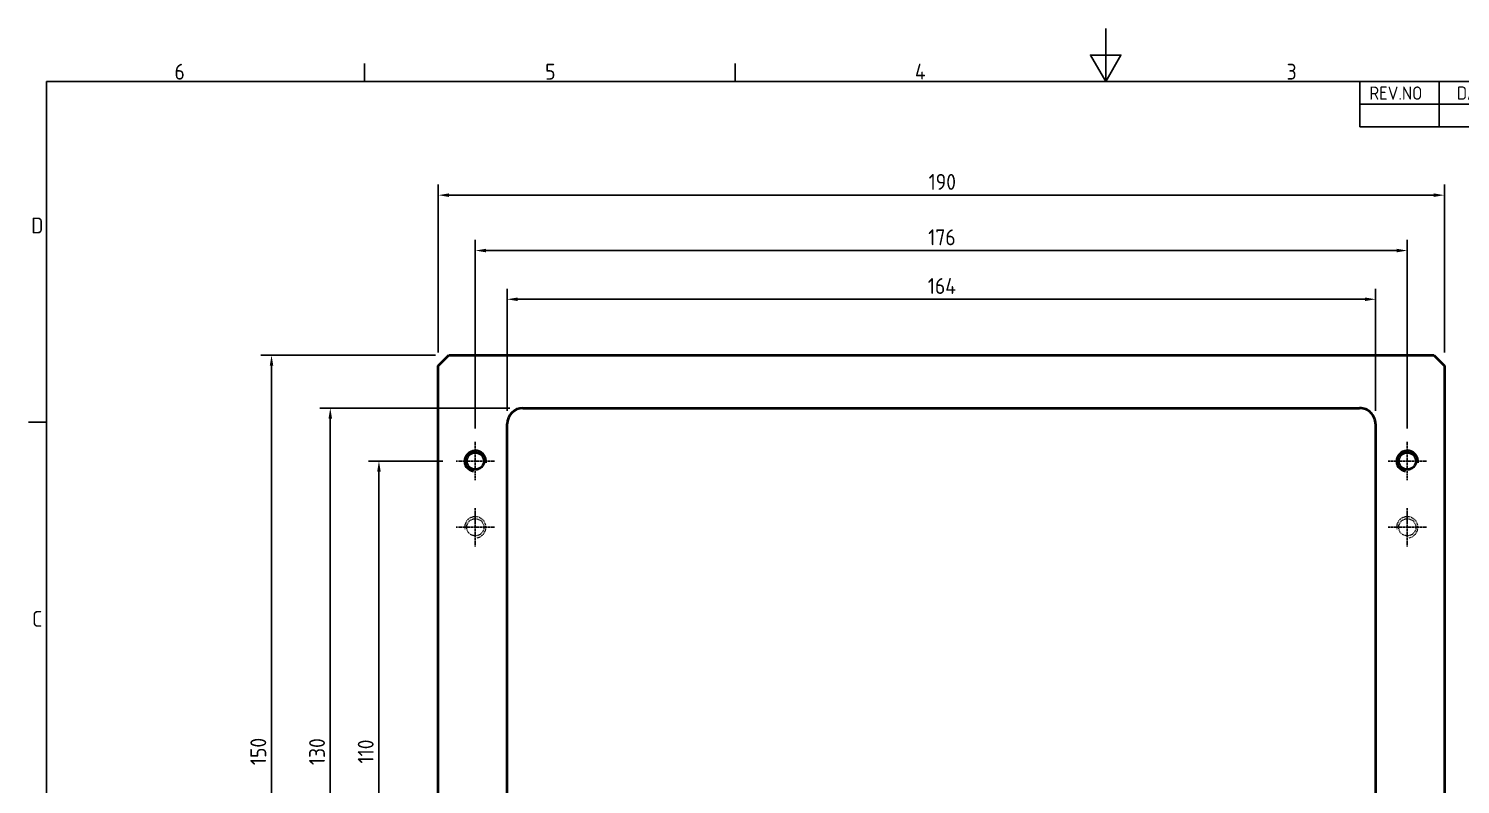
# Model space of a CAD drawing. Header units: millimetres. Extents: x 0 to 420, y 0 to 297.
# Drawn here: x 6.6 to 277, y 154.4 to 297 of the extents above; entities that cross this region are included whole.
import ezdxf

# ---------------------------------------------------------------- set-up
doc = ezdxf.new("R2010")
doc.units = ezdxf.units.MM
doc.linetypes.add('CHAIN', pattern=[0.7087, 0.4724, -0.0591, 0.1181, -0.0591])
doc.linetypes.add('DASHED', pattern=[0.2067, 0.1654, -0.0413])
doc.layers.get('0').update_dxf_attribs({"color": 3, "lineweight": 25, "true_color": 0x00ff00})
for name, color, linetype, lineweight, true_color in [('가려진 것(ISO)', 2, 'DASHED', 18, 0xffff00), ('가시적인 것(ISO)', 3, 'Continuous', 40, 0x00ff00), ('가시적인 좁은 것(ISO)', 3, 'Continuous', 35, 0x00ff00), ('기호(ISO)', 5, 'Continuous', 25, 0x0000ff), ('중심 표식(ISO)', 1, 'Continuous', 25, 0xff0000), ('치수(ISO)', 2, 'Continuous', 25, 0xffff00)]:
    doc.layers.add(name, color=color, linetype=linetype, lineweight=lineweight, true_color=true_color)
doc.layers.add('경계(ISO)', color=7, linetype='Continuous', lineweight=25)
doc.styles.add('ISO ProportionalPSTEK', font='isocp.shx')
doc.styles.add('문자 텍스트_PSTEK_POSCO', font='isocp.shx')
doc.styles.add('치수 텍스트_PSTEK_POSCO', font='isocp.shx')
doc.dimstyles.new('치수_PSTEK_POSCO', dxfattribs={"dimtxt": 3, "dimasz": 2, "dimexe": 2, "dimexo": 2.5, "dimgap": 1, "dimtad": 1, "dimrnd": 1e-08, "dimdsep": 46, "dimtxsty": '치수 텍스트_PSTEK_POSCO', "dimcen": 0.09, "dimdle": 10, "dimclrd": 7, "dimclre": 7, "dimclrt": 2, "dimadec": 1, "dimazin": 2, "dimtfac": 1, "dimtmove": 0, "dimatfit": 3, "dimfxl": 1, "dimtolj": 1, "dimlwd": -1, "dimlwe": -1, "dimarcsym": 0})

# ---------------------------------------------------------------- blocks, each defined once
blk = doc.blocks.new('경계 Default Border')
at = {"layer": '경계(ISO)'}
for p, q in [((70, 287.0000076293945), (70, 290.4000091552734)), ((140, 287.0000076293945), (140, 290.4000091552734)), ((10, 222.7499961853027), (6.599999666213989, 222.7499961853027))]:
    blk.add_line(p, q, dxfattribs=at)
at = {"layer": '경계(ISO)', "flags": 128}
for points in [[(210, 297.0000076293945), (210, 287.0000076293945), (207.1132469177246, 292.0000076293945), (212.8867530822754, 292.0000076293945), (210, 287.0000076293945)], [(10, 10), (10, 287.0000076293945), (410, 287.0000076293945), (410, 10), (10, 10)]]:
    blk.add_lwpolyline(points, dxfattribs=at)
at = {"layer": '경계(ISO)', "color": 2, "true_color": 0xffff00, "char_height": 3.00000011920929, "attachment_point": 7, "style": '문자 텍스트_PSTEK_POSCO'}
for s, insert in [('6', (34.14453946055966, 287.3713945155963)), ('5', (104.1445394605597, 287.3713945155963)), ('4', (173.9734701308116, 287.4)), ('3', (244.1685395229535, 287.3713945155963)), ('D', (7.078270083685684, 258.3463944559917)), ('C', (7.244539400955009, 184.0963944559917))]:
    blk.add_mtext(s, dxfattribs=dict(at, insert=insert))
blk = doc.blocks.new('리비전 내역')
at = {"layer": '기호(ISO)'}
for p, q in [((258, 287.0000076293945), (410, 287.0000076293945)), ((258, 287.0000076293945), (258, 282.7200076293945)), ((273, 287.0000076293945), (273, 282.7200076293945)), ((288, 287.0000076293945), (288, 282.7200076293945)), ((365, 287.0000076293945), (365, 282.7200076293945)), ((380, 287.0000076293945), (380, 282.7200076293945)), ((395, 287.0000076293945), (395, 282.7200076293945)), ((410, 287.0000076293945), (410, 282.7200076293945)), ((258, 282.7200076293945), (410, 282.7200076293945)), ((258, 282.7200076293945), (258, 278.4400076293945)), ((273, 282.7200076293945), (273, 278.4400076293945)), ((288, 282.7200076293945), (288, 278.4400076293945)), ((365, 282.7200076293945), (365, 278.4400076293945)), ((380, 282.7200076293945), (380, 278.4400076293945)), ((395, 282.7200076293945), (395, 278.4400076293945)), ((410, 282.7200076293945), (410, 278.4400076293945)), ((258, 278.4400076293945), (410, 278.4400076293945))]:
    blk.add_line(p, q, dxfattribs=at)
at = {"layer": '기호(ISO)', "color": 2, "true_color": 0xffff00, "char_height": 2.5, "attachment_point": 7, "style": 'ISO ProportionalPSTEK'}
for s, insert in [('REV.NO', (259.7871163682308, 283.5831900503393)), ('DATE', (276.3142317728366, 283.5831900503393)), ('DESCRIPTION OF REVISION', (305.5070204333629, 283.5831900503393)), ('DRA.BY', (366.4757339553204, 283.5831900503393)), ('CH.BY', (382.8642915086117, 283.5831900503393)), ('APP.BY', (396.4777339604404, 283.5831900503393))]:
    blk.add_mtext(s, dxfattribs=dict(at, insert=insert))
blk = doc.blocks.new('*D22')
at = {"layer": 'Defpoints', "color": 0, "transparency": 16777216}
for p in [(87.33441092677643, 215.3856423572032), (72.75648787705482, 105.3856423572032), (87.33441092677643, 105.3856423572032)]:
    blk.add_point(p, dxfattribs=at)
at = {"layer": '치수(ISO)', "color": 7, "transparency": 16777216}
for p, q in [((84.83441092677643, 215.3856423572032), (70.75648787705484, 215.3856423572032)), ((72.75648787705484, 213.3856423572032), (72.75648787705482, 107.3856423572032)), ((84.83441092677643, 105.3856423572032), (70.75648787705482, 105.3856423572032))]:
    blk.add_line(p, q, dxfattribs=at)
for points in [[(72.42315454372151, 213.3856423572032), (73.08982121038817, 213.3856423572032), (72.75648787705484, 215.3856423572032)], [(72.4231545437215, 107.3856423572032), (73.08982121038815, 107.3856423572032), (72.75648787705482, 105.3856423572032)]]:
    blk.add_solid(points, dxfattribs=at)
at = {"layer": '치수(ISO)', "color": 2, "transparency": 16777216, "insert": (70.25648787705481, 158.284461254841), "char_height": 3, "attachment_point": 4, "rotation": 90, "style": '치수 텍스트_PSTEK_POSCO'}
blk.add_mtext('\\A1;110', dxfattribs=at)
blk = doc.blocks.new('*D23')
at = {"layer": 'Defpoints', "color": 0, "transparency": 16777216}
for p in [(99.95541092677644, 225.3856423572032), (63.5638797019697, 95.38564235720325), (99.95541092677644, 95.38564235720324)]:
    blk.add_point(p, dxfattribs=at)
at = {"layer": '치수(ISO)', "color": 7, "transparency": 16777216}
for p, q in [((97.45541092677644, 225.3856423572032), (61.56387970196973, 225.3856423572032)), ((63.56387970196973, 223.3856423572032), (63.5638797019697, 97.38564235720325)), ((97.45541092677644, 95.38564235720324), (61.5638797019697, 95.38564235720325))]:
    blk.add_line(p, q, dxfattribs=at)
for points in [[(63.23054636863639, 223.3856423572032), (63.89721303530306, 223.3856423572032), (63.56387970196973, 225.3856423572032)], [(63.23054636863636, 97.38564235720325), (63.89721303530303, 97.38564235720325), (63.5638797019697, 95.38564235720325)]]:
    blk.add_solid(points, dxfattribs=at)
at = {"layer": '치수(ISO)', "color": 2, "transparency": 16777216, "insert": (61.06387970196968, 157.984461254841), "char_height": 3, "attachment_point": 4, "rotation": 90, "style": '치수 텍스트_PSTEK_POSCO'}
blk.add_mtext('\\A1;130', dxfattribs=at)
blk = doc.blocks.new('*D24')
at = {"layer": 'Defpoints', "color": 0, "transparency": 16777216}
for p in [(52.46935259410845, 235.3856423572032), (85.95541092677644, 235.3856423572032), (85.95541092677635, 85.38564235720321)]:
    blk.add_point(p, dxfattribs=at)
at = {"layer": '치수(ISO)', "color": 7, "transparency": 16777216}
for p, q in [((83.45541092677644, 235.3856423572032), (50.46935259410845, 235.3856423572032)), ((52.46935259410842, 87.38564235720321), (52.46935259410845, 233.3856423572032)), ((83.45541092677635, 85.38564235720321), (50.46935259410842, 85.38564235720321))]:
    blk.add_line(p, q, dxfattribs=at)
for points in [[(52.13601926077511, 233.3856423572032), (52.80268592744179, 233.3856423572032), (52.46935259410845, 235.3856423572032)], [(52.13601926077509, 87.38564235720321), (52.80268592744176, 87.38564235720321), (52.46935259410842, 85.38564235720321)]]:
    blk.add_solid(points, dxfattribs=at)
at = {"layer": '치수(ISO)', "color": 2, "transparency": 16777216, "insert": (49.96935259410841, 157.984461254841), "char_height": 3, "attachment_point": 4, "rotation": 90, "style": '치수 텍스트_PSTEK_POSCO'}
blk.add_mtext('\\A1;150', dxfattribs=at)
blk = doc.blocks.new('*D25')
at = {"layer": 'Defpoints', "color": 0, "transparency": 16777216}
for p in [(260.9554109267764, 245.9176289491306), (96.95541092677644, 222.3856423572032), (260.9554109267764, 222.3856423572033)]:
    blk.add_point(p, dxfattribs=at)
at = {"layer": '치수(ISO)', "color": 7, "transparency": 16777216}
for p, q in [((96.95541092677644, 224.8856423572032), (96.95541092677644, 247.9176289491306)), ((260.9554109267764, 224.8856423572033), (260.9554109267764, 247.9176289491306)), ((98.95541092677644, 245.9176289491306), (258.9554109267764, 245.9176289491306))]:
    blk.add_line(p, q, dxfattribs=at)
for points in [[(98.95541092677644, 246.2509622824639), (98.95541092677644, 245.5842956157972), (96.95541092677644, 245.9176289491306)], [(258.9554109267764, 246.2509622824639), (258.9554109267764, 245.5842956157972), (260.9554109267764, 245.9176289491306)]]:
    blk.add_solid(points, dxfattribs=at)
at = {"layer": '치수(ISO)', "color": 2, "transparency": 16777216, "insert": (176.4054109267765, 248.4176289491306), "char_height": 3, "attachment_point": 4, "style": '치수 텍스트_PSTEK_POSCO'}
blk.add_mtext('\\A1;164', dxfattribs=at)
blk = doc.blocks.new('*D26')
at = {"layer": 'Defpoints', "color": 0, "transparency": 16777216}
for p in [(266.9554109267764, 255.1102365722265), (90.95541092677642, 219.0066423572032), (266.9554109267764, 219.0066423572033)]:
    blk.add_point(p, dxfattribs=at)
at = {"layer": '치수(ISO)', "color": 7, "transparency": 16777216}
for p, q in [((90.95541092677642, 221.5066423572032), (90.95541092677642, 257.1102365722265)), ((266.9554109267764, 221.5066423572033), (266.9554109267764, 257.1102365722265)), ((92.95541092677642, 255.1102365722265), (264.9554109267764, 255.1102365722265))]:
    blk.add_line(p, q, dxfattribs=at)
for points in [[(92.95541092677642, 255.4435699055598), (92.95541092677642, 254.7769032388931), (90.95541092677642, 255.1102365722265)], [(264.9554109267764, 255.4435699055598), (264.9554109267764, 254.7769032388931), (266.9554109267764, 255.1102365722265)]]:
    blk.add_solid(points, dxfattribs=at)
at = {"layer": '치수(ISO)', "color": 2, "transparency": 16777216, "insert": (176.4810014779575, 257.6102365722265), "char_height": 3, "attachment_point": 4, "style": '치수 텍스트_PSTEK_POSCO'}
blk.add_mtext('\\A1;176', dxfattribs=at)
blk = doc.blocks.new('*D27')
at = {"layer": 'Defpoints', "color": 0, "transparency": 16777216}
for p in [(273.9554109267764, 265.5707900743701), (83.95541092677645, 233.3856423572032), (273.9554109267764, 233.3856423572032)]:
    blk.add_point(p, dxfattribs=at)
at = {"layer": '치수(ISO)', "color": 7, "transparency": 16777216}
for p, q in [((83.95541092677645, 235.8856423572032), (83.95541092677645, 267.5707900743701)), ((85.95541092677645, 265.5707900743701), (271.9554109267764, 265.5707900743701)), ((273.9554109267764, 235.8856423572032), (273.9554109267764, 267.5707900743701))]:
    blk.add_line(p, q, dxfattribs=at)
for points in [[(85.95541092677645, 265.9041234077034), (85.95541092677645, 265.2374567410368), (83.95541092677645, 265.5707900743701)], [(271.9554109267764, 265.9041234077034), (271.9554109267764, 265.2374567410368), (273.9554109267764, 265.5707900743701)]]:
    blk.add_solid(points, dxfattribs=at)
at = {"layer": '치수(ISO)', "color": 2, "transparency": 16777216, "insert": (176.5489883286729, 268.0707900743701), "char_height": 3, "attachment_point": 4, "style": '치수 텍스트_PSTEK_POSCO'}
blk.add_mtext('\\A1;190', dxfattribs=at)

msp = doc.modelspace()

# ---------------------------------------------------------------- linework, layer by layer
at = {"layer": '가려진 것(ISO)'}
for centre in [(90.95541092677642, 202.8856423572033), (266.9554109267764, 202.8856423572033)]:
    msp.add_circle(centre, 1.621, dxfattribs=at)
for centre, radius, start in [((90.95541092677642, 202.8856423572033), 2.000000000000009, 280.0000000000496), ((266.9554109267764, 202.8856423572033), 2.000000000000008, 280.0000000000511)]:
    msp.add_arc(centre, radius, start, 189.9999999999984, dxfattribs=at)
at = {"layer": '가시적인 것(ISO)'}
for p, q in [((83.95541092677645, 233.3856423572033), (85.95541092677644, 235.3856423572033)), ((85.95541092677644, 235.3856423572033), (271.9554109267764, 235.3856423572033)), ((271.9554109267764, 235.3856423572033), (273.9554109267764, 233.3856423572033)), ((83.95541092677638, 87.38564235720321), (83.95541092677645, 233.3856423572032)), ((273.9554109267764, 233.3856423572033), (273.9554109267764, 87.38564235720327)), ((99.95541092677644, 225.3856423572033), (257.9554109267764, 225.3856423572033)), ((96.95541092677644, 98.38564235720324), (96.95541092677644, 222.3856423572032)), ((260.9554109267764, 222.3856423572033), (260.9554109267764, 98.38564235720327))]:
    msp.add_line(p, q, dxfattribs=at)
for centre in [(90.95541092677642, 215.3856423572032), (266.9554109267764, 215.3856423572033)]:
    msp.add_circle(centre, 1.621, dxfattribs=at)
for centre, radius, start, end in [((99.95541092677648, 222.3856423572032), 3.000000000000043, 90.00000000000067, 180), ((257.9554109267765, 222.3856423572034), 2.999999999999954, 0, 90.00000000000136)]:
    msp.add_arc(centre, radius, start, end, dxfattribs=at)
at = {"layer": '가시적인 좁은 것(ISO)'}
for centre, radius, start, end in [((90.95541092677648, 215.3856423572033), 2.000000000000016, 350.0000000000015, 259.9999999999494), ((266.9554109267764, 215.3856423572033), 1.999999999999998, 350.0000000000014, 259.9999999999507)]:
    msp.add_arc(centre, radius, start, end, dxfattribs=at)
at = {"layer": '중심 표식(ISO)', "linetype": 'CHAIN'}
for p, q in [((90.95541092677642, 219.0066423572032), (90.95541092677642, 211.7646423572032)), ((266.9554109267764, 219.0066423572033), (266.9554109267764, 211.7646423572032)), ((94.57641092677642, 215.3856423572032), (87.33441092677643, 215.3856423572032)), ((270.5764109267765, 215.3856423572033), (263.3344109267764, 215.3856423572033)), ((90.95541092677642, 206.5066423572033), (90.95541092677642, 199.2646423572032)), ((266.9554109267764, 206.5066423572032), (266.9554109267764, 199.2646423572032)), ((94.57641092677642, 202.8856423572033), (87.33441092677643, 202.8856423572033)), ((270.5764109267765, 202.8856423572032), (263.3344109267764, 202.8856423572032))]:
    msp.add_line(p, q, dxfattribs=at)

# ---------------------------------------------------------------- block references
msp.add_blockref('경계 Default Border', (0, 0))
at = {"layer": '기호(ISO)'}
msp.add_blockref('리비전 내역', (0, 0), dxfattribs=at)

# ---------------------------------------------------------------- dimensions: what is measured, and where the dimension line sits
at = {"layer": '치수(ISO)', "color": 7}
for base, p1, p2, picture, middle in [((273.9554109267764, 265.5707900743701), (83.95541092677645, 233.3856423572032), (273.9554109267764, 233.3856423572032), '*D27', (178.9554109267765, 265.5707900743701)), ((260.9554109267764, 245.9176289491306), (96.95541092677644, 222.3856423572032), (260.9554109267764, 222.3856423572033), '*D25', (178.9554109267765, 245.9176289491306))]:
    dim = msp.add_linear_dim(base=base, p1=p1, p2=p2, dimstyle='치수_PSTEK_POSCO', override={"dimdec": 2, "dimtp": 0, "dimtm": -0, "dimtdec": 2, "dimtofl": 0, "dimatfit": 1}, dxfattribs=at)
    dim.commit()
    dim.dimension.update_dxf_attribs({"geometry": picture, "text_midpoint": middle, "dimtype": 160})
for base, p1, p2, angle, picture, middle in [((266.9554109267764, 255.1102365722265), (90.95541092677642, 219.0066423572032), (266.9554109267764, 219.0066423572033), 180, '*D26', (178.9554109267764, 255.1102365722265)), ((52.46935259410845, 235.3856423572032), (85.95541092677635, 85.38564235720321), (85.95541092677644, 235.3856423572032), 90, '*D24', (52.46935259410841, 160.3856423572032)), ((63.5638797019697, 95.38564235720325), (99.95541092677644, 225.3856423572032), (99.95541092677644, 95.38564235720324), 270, '*D23', (63.56387970196968, 160.3856423572032)), ((72.75648787705482, 105.3856423572032), (87.33441092677643, 215.3856423572032), (87.33441092677643, 105.3856423572032), 90, '*D22', (72.75648787705481, 160.3856423572032))]:
    dim = msp.add_linear_dim(base=base, p1=p1, p2=p2, angle=angle, dimstyle='치수_PSTEK_POSCO', override={"dimdec": 2, "dimtp": 0, "dimtm": -0, "dimtdec": 2, "dimtofl": 0, "dimatfit": 1}, dxfattribs=at)
    dim.commit()
    dim.dimension.update_dxf_attribs({"geometry": picture, "text_midpoint": middle, "dimtype": 160})

doc.saveas('drawing.dxf')
